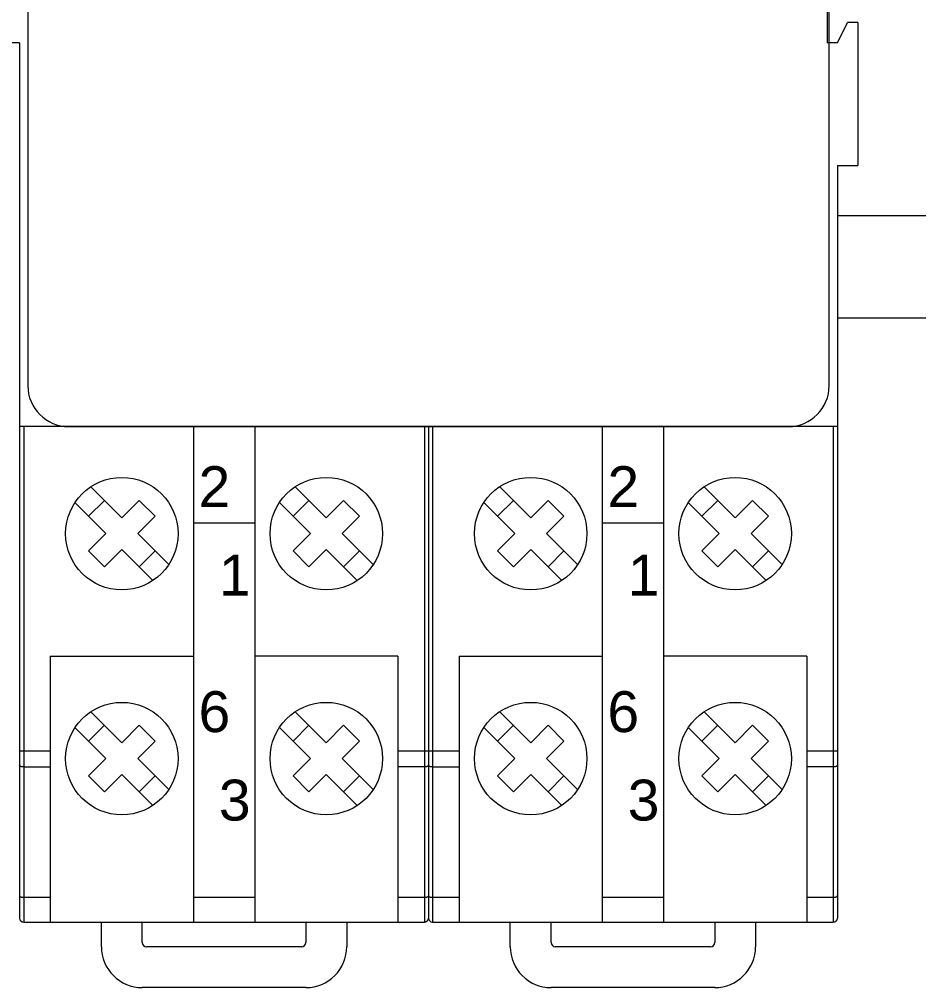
# Model space of a CAD drawing. Header units: millimetres. Extents: x 4137 to 6698, y 1400 to 3585.
# Drawn here: x 6037.64 to 6081.62, y 2018.57 to 2065.91 of the extents above; entities that cross this region are included whole.
import ezdxf

# ---------------------------------------------------------------- set-up
doc = ezdxf.new("R2010")
doc.units = ezdxf.units.MM
doc.layers.add('000-PI-Oprema', color=30, linetype='Continuous', lineweight=5)
doc.layers.add('002-PI-Kabelska kanalica', color=150, linetype='Continuous')
doc.styles.get("Standard").update_dxf_attribs({"font": 'arial.ttf'})

msp = doc.modelspace()

# ---------------------------------------------------------------- linework, layer by layer
at = {"layer": '000-PI-Oprema', "color": 0, "linetype": 'ByBlock', "lineweight": 0}
for p, q in [((6038.048, 2089.604), (6038.048, 2048.004)), ((6077.248, 2048.004), (6077.248, 2089.604)), ((6077.148, 2072.768), (6077.148, 2064.768)), ((6077.648, 2064.768), (6078.148, 2065.768)), ((6078.648, 2065.768), (6078.148, 2065.768)), ((6078.648, 2065.768), (6078.648, 2058.768)), ((6037.648, 2064.768), (6037.148, 2064.768)), ((6037.648, 2064.768), (6037.648, 2021.968)), ((6077.648, 2064.768), (6077.148, 2064.768)), ((6077.648, 2058.768), (6077.648, 2021.968)), ((6077.648, 2058.768), (6078.648, 2058.768)), ((6037.648, 2046.018), (6057.648, 2046.018)), ((6037.848, 2046.018), (6037.848, 2021.768)), ((6040.048, 2046.004), (6075.248, 2046.004)), ((6046.148, 2046.018), (6046.148, 2021.768)), ((6049.148, 2046.018), (6049.148, 2021.768)), ((6057.448, 2046.018), (6057.448, 2021.768)), ((6057.648, 2046.018), (6077.648, 2046.018)), ((6057.648, 2046.018), (6057.648, 2021.968)), ((6057.848, 2046.018), (6057.848, 2021.768)), ((6066.148, 2046.018), (6066.148, 2021.768)), ((6069.148, 2046.018), (6069.148, 2021.768)), ((6077.448, 2046.018), (6077.448, 2021.768)), ((6041.131, 2043.062), (6042.648, 2041.546)), ((6051.131, 2043.062), (6052.648, 2041.546)), ((6061.131, 2043.062), (6062.648, 2041.546)), ((6071.131, 2043.062), (6072.648, 2041.546)), ((6040.354, 2042.284), (6041.87, 2040.768)), ((6041.021, 2041.616), (6041.799, 2042.394)), ((6042.648, 2041.546), (6043.496, 2042.394)), ((6043.496, 2042.394), (6044.274, 2041.616)), ((6050.354, 2042.284), (6051.87, 2040.768)), ((6051.021, 2041.616), (6051.799, 2042.394)), ((6052.648, 2041.546), (6053.496, 2042.394)), ((6053.496, 2042.394), (6054.274, 2041.616)), ((6060.354, 2042.284), (6061.87, 2040.768)), ((6061.021, 2041.616), (6061.799, 2042.394)), ((6062.648, 2041.546), (6063.496, 2042.394)), ((6063.496, 2042.394), (6064.274, 2041.616)), ((6070.354, 2042.284), (6071.87, 2040.768)), ((6071.021, 2041.616), (6071.799, 2042.394)), ((6072.648, 2041.546), (6073.496, 2042.394)), ((6073.496, 2042.394), (6074.274, 2041.616)), ((6043.426, 2040.768), (6044.274, 2041.616)), ((6053.426, 2040.768), (6054.274, 2041.616)), ((6063.426, 2040.768), (6064.274, 2041.616)), ((6073.426, 2040.768), (6074.274, 2041.616)), ((6049.148, 2041.283), (6046.148, 2041.283)), ((6069.148, 2041.283), (6066.148, 2041.283)), ((6041.021, 2039.919), (6041.87, 2040.768)), ((6043.426, 2040.768), (6044.942, 2039.251)), ((6051.021, 2039.919), (6051.87, 2040.768)), ((6053.426, 2040.768), (6054.942, 2039.251)), ((6061.021, 2039.919), (6061.87, 2040.768)), ((6063.426, 2040.768), (6064.942, 2039.251)), ((6071.021, 2039.919), (6071.87, 2040.768)), ((6073.426, 2040.768), (6074.942, 2039.251)), ((6041.021, 2039.919), (6041.799, 2039.141)), ((6041.799, 2039.141), (6042.648, 2039.99)), ((6042.648, 2039.99), (6044.164, 2038.474)), ((6043.496, 2039.141), (6044.274, 2039.919)), ((6051.021, 2039.919), (6051.799, 2039.141)), ((6051.799, 2039.141), (6052.648, 2039.99)), ((6052.648, 2039.99), (6054.164, 2038.474)), ((6053.496, 2039.141), (6054.274, 2039.919)), ((6061.021, 2039.919), (6061.799, 2039.141)), ((6061.799, 2039.141), (6062.648, 2039.99)), ((6062.648, 2039.99), (6064.164, 2038.474)), ((6063.496, 2039.141), (6064.274, 2039.919)), ((6071.021, 2039.919), (6071.799, 2039.141)), ((6071.799, 2039.141), (6072.648, 2039.99)), ((6072.648, 2039.99), (6074.164, 2038.474)), ((6073.496, 2039.141), (6074.274, 2039.919)), ((6039.148, 2034.768), (6039.148, 2021.768)), ((6039.148, 2034.768), (6046.148, 2034.768)), ((6056.148, 2034.768), (6049.148, 2034.768)), ((6056.148, 2034.768), (6056.148, 2021.768)), ((6059.148, 2034.768), (6059.148, 2021.768)), ((6059.148, 2034.768), (6066.148, 2034.768)), ((6076.148, 2034.768), (6069.148, 2034.768)), ((6076.148, 2034.768), (6076.148, 2021.768)), ((6041.131, 2032.062), (6042.648, 2030.546)), ((6051.131, 2032.062), (6052.648, 2030.546)), ((6061.131, 2032.062), (6062.648, 2030.546)), ((6071.131, 2032.062), (6072.648, 2030.546)), ((6040.354, 2031.284), (6041.87, 2029.768)), ((6041.021, 2030.616), (6041.799, 2031.394)), ((6042.648, 2030.546), (6043.496, 2031.394)), ((6043.496, 2031.394), (6044.274, 2030.616)), ((6050.354, 2031.284), (6051.87, 2029.768)), ((6051.021, 2030.616), (6051.799, 2031.394)), ((6052.648, 2030.546), (6053.496, 2031.394)), ((6053.496, 2031.394), (6054.274, 2030.616)), ((6060.354, 2031.284), (6061.87, 2029.768)), ((6061.021, 2030.616), (6061.799, 2031.394)), ((6062.648, 2030.546), (6063.496, 2031.394)), ((6063.496, 2031.394), (6064.274, 2030.616)), ((6070.354, 2031.284), (6071.87, 2029.768)), ((6071.021, 2030.616), (6071.799, 2031.394)), ((6072.648, 2030.546), (6073.496, 2031.394)), ((6073.496, 2031.394), (6074.274, 2030.616)), ((6043.426, 2029.768), (6044.274, 2030.616)), ((6053.426, 2029.768), (6054.274, 2030.616)), ((6063.426, 2029.768), (6064.274, 2030.616)), ((6073.426, 2029.768), (6074.274, 2030.616)), ((6037.648, 2030.145), (6039.148, 2030.145)), ((6041.021, 2028.919), (6041.87, 2029.768)), ((6043.426, 2029.768), (6044.942, 2028.251)), ((6051.021, 2028.919), (6051.87, 2029.768)), ((6053.426, 2029.768), (6054.942, 2028.251)), ((6056.148, 2030.145), (6057.648, 2030.145)), ((6057.648, 2030.145), (6059.148, 2030.145)), ((6061.021, 2028.919), (6061.87, 2029.768)), ((6063.426, 2029.768), (6064.942, 2028.251)), ((6071.021, 2028.919), (6071.87, 2029.768)), ((6073.426, 2029.768), (6074.942, 2028.251)), ((6076.148, 2030.145), (6077.648, 2030.145)), ((6037.848, 2029.36), (6039.148, 2029.36)), ((6057.448, 2029.36), (6056.148, 2029.36)), ((6057.848, 2029.36), (6059.148, 2029.36)), ((6077.448, 2029.36), (6076.148, 2029.36)), ((6041.021, 2028.919), (6041.799, 2028.141)), ((6041.799, 2028.141), (6042.648, 2028.99)), ((6042.648, 2028.99), (6044.164, 2027.474)), ((6043.496, 2028.141), (6044.274, 2028.919)), ((6051.021, 2028.919), (6051.799, 2028.141)), ((6051.799, 2028.141), (6052.648, 2028.99)), ((6052.648, 2028.99), (6054.164, 2027.474)), ((6053.496, 2028.141), (6054.274, 2028.919)), ((6061.021, 2028.919), (6061.799, 2028.141)), ((6061.799, 2028.141), (6062.648, 2028.99)), ((6062.648, 2028.99), (6064.164, 2027.474)), ((6063.496, 2028.141), (6064.274, 2028.919)), ((6071.021, 2028.919), (6071.799, 2028.141)), ((6071.799, 2028.141), (6072.648, 2028.99)), ((6072.648, 2028.99), (6074.164, 2027.474)), ((6073.496, 2028.141), (6074.274, 2028.919)), ((6039.148, 2022.983), (6037.848, 2022.983)), ((6049.148, 2022.983), (6046.148, 2022.983)), ((6057.448, 2022.983), (6056.148, 2022.983)), ((6059.148, 2022.983), (6057.848, 2022.983)), ((6069.148, 2022.983), (6066.148, 2022.983)), ((6077.448, 2022.983), (6076.148, 2022.983)), ((6037.848, 2021.768), (6057.448, 2021.768)), ((6041.648, 2020.568), (6041.648, 2021.768)), ((6043.648, 2020.768), (6043.648, 2021.768)), ((6043.648, 2020.768), (6043.648, 2021.768)), ((6051.648, 2021.768), (6051.648, 2020.768)), ((6051.648, 2021.768), (6051.648, 2020.768)), ((6053.648, 2021.768), (6053.648, 2020.568)), ((6057.848, 2021.768), (6077.448, 2021.768)), ((6061.648, 2020.568), (6061.648, 2021.768)), ((6063.648, 2020.768), (6063.648, 2021.768)), ((6071.648, 2021.768), (6071.648, 2020.768)), ((6073.648, 2021.768), (6073.648, 2020.568)), ((6051.448, 2020.568), (6043.848, 2020.568)), ((6051.448, 2020.568), (6043.848, 2020.568)), ((6071.448, 2020.568), (6063.848, 2020.568)), ((6051.648, 2018.568), (6043.648, 2018.568)), ((6071.648, 2018.568), (6063.648, 2018.568))]:
    msp.add_line(p, q, dxfattribs=at)
for points in [[(6037.848, 2029.36), (6037.822, 2029.361), (6037.796, 2029.363), (6037.771, 2029.366), (6037.748, 2029.37), (6037.726, 2029.376), (6037.706, 2029.383), (6037.689, 2029.391), (6037.675, 2029.399), (6037.663, 2029.408), (6037.655, 2029.418), (6037.649, 2029.428), (6037.648, 2029.438)], [(6057.648, 2029.438), (6057.646, 2029.428), (6057.641, 2029.418), (6057.632, 2029.408), (6057.621, 2029.399), (6057.606, 2029.391), (6057.589, 2029.383), (6057.569, 2029.376), (6057.548, 2029.37), (6057.524, 2029.366), (6057.499, 2029.363), (6057.474, 2029.361), (6057.448, 2029.36)], [(6057.848, 2029.36), (6057.822, 2029.361), (6057.796, 2029.363), (6057.771, 2029.366), (6057.748, 2029.37), (6057.726, 2029.376), (6057.706, 2029.383), (6057.689, 2029.391), (6057.675, 2029.399), (6057.663, 2029.408), (6057.655, 2029.418), (6057.649, 2029.428), (6057.648, 2029.438)], [(6077.648, 2029.438), (6077.646, 2029.428), (6077.641, 2029.418), (6077.632, 2029.408), (6077.621, 2029.399), (6077.606, 2029.391), (6077.589, 2029.383), (6077.569, 2029.376), (6077.548, 2029.37), (6077.524, 2029.366), (6077.499, 2029.363), (6077.474, 2029.361), (6077.448, 2029.36)], [(6037.648, 2023.061), (6037.649, 2023.051), (6037.655, 2023.041), (6037.663, 2023.031), (6037.675, 2023.022), (6037.689, 2023.014), (6037.706, 2023.006), (6037.726, 2022.999), (6037.748, 2022.993), (6037.771, 2022.989), (6037.796, 2022.986), (6037.822, 2022.984), (6037.848, 2022.983)], [(6057.448, 2022.983), (6057.474, 2022.984), (6057.499, 2022.986), (6057.524, 2022.989), (6057.548, 2022.993), (6057.569, 2022.999), (6057.589, 2023.006), (6057.606, 2023.014), (6057.621, 2023.022), (6057.632, 2023.031), (6057.641, 2023.041), (6057.646, 2023.051), (6057.648, 2023.061)], [(6057.648, 2023.061), (6057.649, 2023.051), (6057.655, 2023.041), (6057.663, 2023.031), (6057.675, 2023.022), (6057.689, 2023.014), (6057.706, 2023.006), (6057.726, 2022.999), (6057.748, 2022.993), (6057.771, 2022.989), (6057.796, 2022.986), (6057.822, 2022.984), (6057.848, 2022.983)], [(6077.448, 2022.983), (6077.474, 2022.984), (6077.499, 2022.986), (6077.524, 2022.989), (6077.548, 2022.993), (6077.569, 2022.999), (6077.589, 2023.006), (6077.606, 2023.014), (6077.621, 2023.022), (6077.632, 2023.031), (6077.641, 2023.041), (6077.646, 2023.051), (6077.648, 2023.061)]]:
    msp.add_lwpolyline(points, dxfattribs=at)
for centre in [(6042.648, 2040.768), (6052.648, 2040.768), (6062.648, 2040.768), (6072.648, 2040.768), (6042.648, 2029.768), (6052.648, 2029.768), (6062.648, 2029.768), (6072.648, 2029.768)]:
    msp.add_circle(centre, 2.75, dxfattribs=at)
for centre, radius, start, end in [((6040.048, 2048.004), 2, 180, 270), ((6075.248, 2048.004), 2, 270, 0), ((6037.848, 2021.968), 0.2, 180, 270), ((6057.448, 2021.968), 0.2, 270, 0), ((6057.848, 2021.968), 0.2, 180, 270), ((6077.448, 2021.968), 0.2, 270, 0), ((6043.848, 2020.768), 0.2, 180, 270), ((6043.848, 2020.768), 0.2, 180, 270), ((6051.448, 2020.768), 0.2, 270, 0), ((6051.448, 2020.768), 0.2, 270, 0), ((6063.848, 2020.768), 0.2, 180, 270), ((6071.448, 2020.768), 0.2, 270, 0), ((6043.648, 2020.568), 2, 180, 270), ((6051.648, 2020.568), 2, 270, 0), ((6063.648, 2020.568), 2, 180, 270), ((6071.648, 2020.568), 2, 270, 0)]:
    msp.add_arc(centre, radius, start, end, dxfattribs=at)
at = {"layer": '002-PI-Kabelska kanalica', "color": 0, "linetype": 'ByBlock', "lineweight": 0, "ltscale": 0.25}
for p, q in [((6077.648, 2056.321), (6082.648, 2056.321)), ((6077.648, 2051.321), (6082.648, 2051.321))]:
    msp.add_line(p, q, dxfattribs=at)

# ---------------------------------------------------------------- texts
at = {"layer": '000-PI-Oprema', "color": 0, "linetype": 'ByBlock', "lineweight": 0, "char_height": 1.9995, "width": 2.5471}
for s, insert, attachment_point in [('{\\fArial|b0|i0|c0|p34;2}', (6046.4, 2044.062), 1), ('{\\fArial|b0|i0|c0|p34;2}', (6066.4, 2044.062), 1), ('{\\fArial|b0|i0|c0|p34;1}', (6048.947, 2039.738), 3), ('{\\fArial|b0|i0|c0|p34;1}', (6068.947, 2039.738), 3), ('{\\fArial|b0|i0|c0|p34;6}', (6046.4, 2033.062), 1), ('{\\fArial|b0|i0|c0|p34;6}', (6066.4, 2033.062), 1), ('{\\fArial|b0|i0|c0|p34;3}', (6048.947, 2028.738), 3), ('{\\fArial|b0|i0|c0|p34;3}', (6068.947, 2028.738), 3)]:
    msp.add_mtext(s, dxfattribs=dict(at, insert=insert, attachment_point=attachment_point))

doc.saveas('drawing.dxf')
